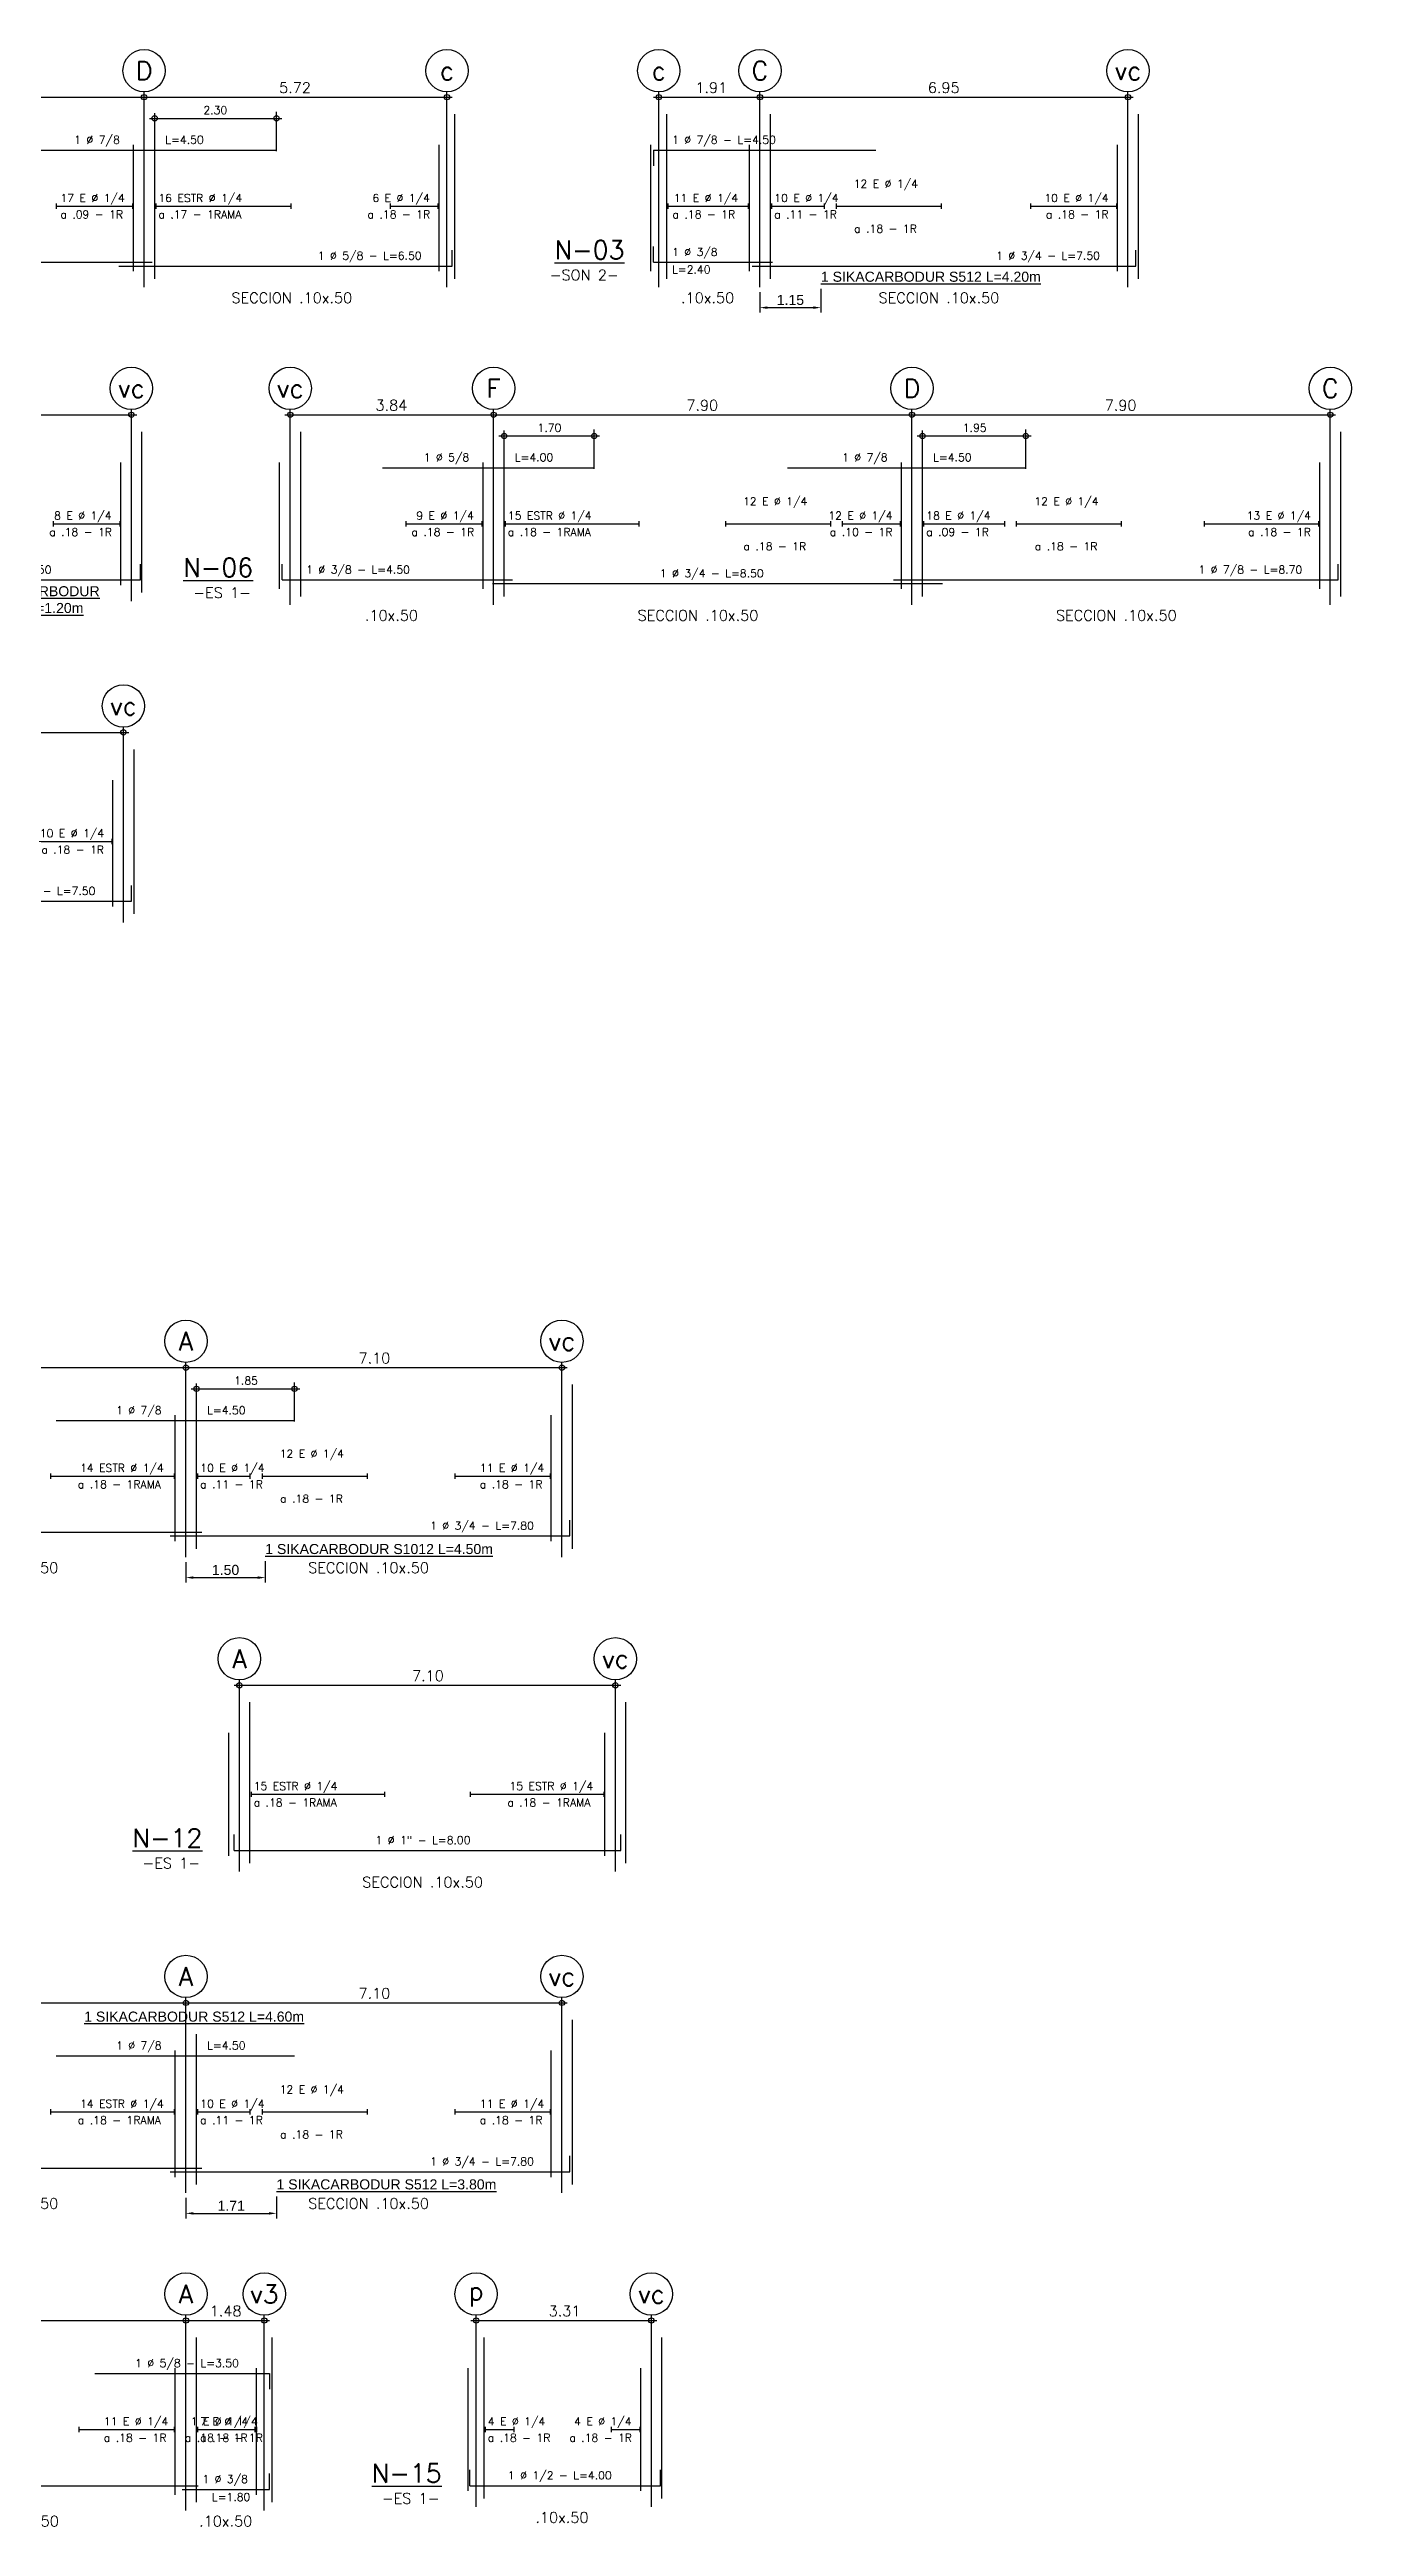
# Model space of a CAD drawing. Header units: millimetres. Extents: x 1 to 301, y -42 to 59.
# Drawn here: x 36.08 to 60.67, y 12.52 to 59.31 of the extents above; entities that cross this region are included whole.
import ezdxf
from ezdxf.enums import TextEntityAlignment as Align

# ---------------------------------------------------------------- set-up
doc = ezdxf.new("R2010")
doc.units = ezdxf.units.MM
doc.header["$LTSCALE"] = 0.0003
doc.header["$PDMODE"] = 34
doc.header["$PDSIZE"] = 0.1
for name, color, linetype in [('SIM-ACHURADOS', 8, 'Continuous'), ('SIM-COTAS', 1, 'Continuous'), ('SIM-FIBRACARB', 4, 'Continuous')]:
    doc.layers.add(name, color=color, linetype=linetype)
doc.styles.add('ARIAL EE', font='arial.ttf')
doc.styles.add('P140', font='SIMPLEX', dxfattribs={"height": 0.35})
doc.styles.add('P60', font='SIMPLEX', dxfattribs={"height": 0.16})
doc.styles.add('P80', font='SIMPLEX', dxfattribs={"height": 0.2})
doc.dimstyles.new('RE - STANDAR', dxfattribs={"dimtxt": 0.002, "dimasz": 0.0015, "dimexe": 0.001, "dimexo": 0.001, "dimgap": 0.0005, "dimtad": 1, "dimzin": 4, "dimdsep": 46, "dimtxsty": 'ARIAL EE', "dimcen": -0.001, "dimclrd": 256, "dimclre": 256, "dimclrt": 2, "dimadec": 0, "dimazin": 0, "dimtfac": 1, "dimtix": 1, "dimtofl": 0, "dimtmove": 1, "dimatfit": 0, "dimfxl": 0.0015, "dimtolj": 1, "dimtzin": 4, "dimlwd": -1, "dimlwe": -1, "dimarcsym": 0})

# ---------------------------------------------------------------- blocks, each defined once
blk = doc.blocks.new('*D14')
at = {"layer": 'SIM-COTAS', "transparency": 16777216}
for p, q in [((38.658, 30.74), (38.658, 30.354)), ((38.8, 30.449), (40.013, 30.449)), ((40.156, 30.758), (40.156, 30.354))]:
    blk.add_line(p, q, dxfattribs=at)
for points in [[(38.8, 30.473), (38.8, 30.425), (38.658, 30.449)], [(40.013, 30.473), (40.013, 30.425), (40.156, 30.449)]]:
    blk.add_solid(points, dxfattribs=at)
at = {"layer": 'SIM-COTAS', "color": 2, "transparency": 16777216, "insert": (39.407, 30.593), "char_height": 0.19, "attachment_point": 5, "style": 'ARIAL EE'}
blk.add_mtext('\\A1;1.50', dxfattribs=at)
blk = doc.blocks.new('*D16')
at = {"layer": 'SIM-COTAS', "transparency": 16777216}
for p, q in [((38.658, 18.73), (38.658, 18.344)), ((40.368, 18.755), (40.368, 18.344)), ((38.8, 18.439), (40.225, 18.439))]:
    blk.add_line(p, q, dxfattribs=at)
for points in [[(38.8, 18.463), (38.8, 18.415), (38.658, 18.439)], [(40.225, 18.463), (40.225, 18.415), (40.368, 18.439)]]:
    blk.add_solid(points, dxfattribs=at)
at = {"layer": 'SIM-COTAS', "color": 2, "transparency": 16777216, "insert": (39.513, 18.582), "char_height": 0.19, "attachment_point": 5, "style": 'ARIAL EE'}
blk.add_mtext('\\A1;1.71', dxfattribs=at)
blk = doc.blocks.new('*D12')
at = {"layer": 'SIM-COTAS', "transparency": 16777216}
for p, q in [((50.649, 54.792), (50.649, 54.344)), ((49.498, 54.73), (49.498, 54.344)), ((49.64, 54.439), (50.507, 54.439))]:
    blk.add_line(p, q, dxfattribs=at)
for points in [[(49.64, 54.463), (49.64, 54.415), (49.498, 54.439)], [(50.507, 54.463), (50.507, 54.415), (50.649, 54.439)]]:
    blk.add_solid(points, dxfattribs=at)
at = {"layer": 'SIM-COTAS', "color": 2, "transparency": 16777216, "insert": (50.073, 54.583), "char_height": 0.19, "attachment_point": 5, "style": 'ARIAL EE'}
blk.add_mtext('\\A1;1.15', dxfattribs=at)

msp = doc.modelspace()

# ---------------------------------------------------------------- linework, layer by layer
at = {"layer": 'SIM-ACHURADOS'}
for p, q in [((37.868, 54.825), (37.868, 58.515)), ((43.588, 54.825), (43.588, 58.515)), ((47.588, 54.825), (47.588, 58.515)), ((49.498, 54.825), (49.498, 58.515)), ((56.448, 54.825), (56.448, 58.515)), ((29.968, 58.415), (43.588, 58.415)), ((38.068, 54.985), (38.068, 58.095)), ((40.368, 57.395), (40.368, 58.135)), ((43.738, 54.985), (43.738, 58.095)), ((47.588, 58.415), (56.448, 58.415)), ((47.738, 54.985), (47.738, 58.095)), ((49.698, 54.985), (49.698, 58.095)), ((56.648, 54.985), (56.648, 58.095)), ((38.068, 58.015), (40.368, 58.015)), ((35.868, 57.415), (40.368, 57.415)), ((37.668, 55.125), (37.668, 57.515)), ((43.438, 55.125), (43.438, 57.515)), ((47.438, 55.125), (47.438, 57.515)), ((47.488, 57.415), (51.688, 57.415)), ((47.488, 57.415), (47.488, 57.115)), ((49.298, 55.125), (49.298, 57.515)), ((56.248, 55.125), (56.248, 57.515)), ((36.208, 56.405), (36.208, 56.305)), ((36.208, 56.355), (37.648, 56.355)), ((37.648, 56.405), (37.648, 56.305)), ((38.088, 56.405), (38.088, 56.305)), ((38.088, 56.355), (40.638, 56.355)), ((40.638, 56.405), (40.638, 56.305)), ((42.518, 56.405), (42.518, 56.305)), ((42.518, 56.355), (43.418, 56.355)), ((43.418, 56.405), (43.418, 56.305)), ((47.758, 56.405), (47.758, 56.305)), ((47.758, 56.405), (47.758, 56.305)), ((47.758, 56.405), (47.758, 56.305)), ((47.758, 56.355), (47.758, 56.355)), ((47.758, 56.355), (49.278, 56.355)), ((49.278, 56.405), (49.278, 56.305)), ((49.718, 56.405), (49.718, 56.305)), ((49.718, 56.355), (50.708, 56.355)), ((50.708, 56.405), (50.708, 56.305)), ((50.938, 56.405), (50.938, 56.305)), ((50.938, 56.355), (52.918, 56.355)), ((52.918, 56.405), (52.918, 56.305)), ((54.608, 56.405), (54.608, 56.305)), ((54.608, 56.355), (56.228, 56.355)), ((56.228, 56.405), (56.228, 56.305)), ((29.818, 55.295), (38.018, 55.295)), ((37.388, 55.225), (43.688, 55.225)), ((43.688, 55.225), (43.688, 55.525)), ((47.488, 55.295), (47.488, 55.595)), ((47.488, 55.295), (49.738, 55.295)), ((49.348, 55.225), (56.598, 55.225)), ((56.598, 55.225), (56.598, 55.525)), ((32.808, 52.415), (37.628, 52.415)), ((37.628, 48.895), (37.628, 52.515)), ((40.628, 48.825), (40.628, 52.515)), ((40.628, 52.415), (60.268, 52.415)), ((44.468, 48.825), (44.468, 52.515)), ((52.368, 48.825), (52.368, 52.515)), ((60.268, 48.825), (60.268, 52.515)), ((37.828, 49.055), (37.828, 52.095)), ((40.828, 48.985), (40.828, 52.095)), ((44.668, 48.985), (44.668, 52.095)), ((44.668, 52.015), (46.368, 52.015)), ((46.368, 51.395), (46.368, 52.135)), ((52.568, 48.985), (52.568, 52.095)), ((52.568, 52.015), (54.518, 52.015)), ((54.518, 51.395), (54.518, 52.135)), ((60.468, 48.985), (60.468, 52.095)), ((37.428, 49.195), (37.428, 51.515)), ((40.428, 49.125), (40.428, 51.515)), ((44.268, 49.125), (44.268, 51.515)), ((52.168, 49.125), (52.168, 51.515)), ((60.068, 49.125), (60.068, 51.515)), ((42.368, 51.415), (46.368, 51.415)), ((50.018, 51.415), (54.518, 51.415)), ((36.148, 50.405), (36.148, 50.305)), ((36.148, 50.355), (37.408, 50.355)), ((37.408, 50.405), (37.408, 50.305)), ((42.808, 50.405), (42.808, 50.305)), ((42.808, 50.355), (44.248, 50.355)), ((44.248, 50.405), (44.248, 50.305)), ((44.688, 50.405), (44.688, 50.305)), ((44.688, 50.355), (47.208, 50.355)), ((47.208, 50.405), (47.208, 50.305)), ((48.848, 50.405), (48.848, 50.305)), ((48.848, 50.355), (50.828, 50.355)), ((50.828, 50.405), (50.828, 50.305)), ((51.048, 50.405), (51.048, 50.305)), ((51.048, 50.355), (52.148, 50.355)), ((52.148, 50.405), (52.148, 50.305)), ((52.588, 50.405), (52.588, 50.305)), ((52.588, 50.355), (54.118, 50.355)), ((54.118, 50.405), (54.118, 50.305)), ((54.338, 50.405), (54.338, 50.305)), ((54.338, 50.355), (56.318, 50.355)), ((56.318, 50.405), (56.318, 50.305)), ((57.888, 50.405), (57.888, 50.305)), ((57.888, 50.355), (60.048, 50.355)), ((60.048, 50.405), (60.048, 50.305)), ((32.698, 49.295), (37.798, 49.295)), ((37.798, 49.295), (37.798, 49.595)), ((40.478, 49.295), (40.478, 49.595)), ((40.478, 49.295), (44.828, 49.295)), ((44.448, 49.225), (52.948, 49.225)), ((52.018, 49.295), (60.418, 49.295)), ((60.418, 49.295), (60.418, 49.595)), ((10.888, 46.415), (37.478, 46.415)), ((37.478, 42.825), (37.478, 46.515)), ((37.678, 42.985), (37.678, 46.095)), ((37.278, 43.125), (37.278, 45.515)), ((35.638, 44.355), (37.258, 44.355)), ((37.258, 44.405), (37.258, 44.305)), ((37.628, 43.225), (37.628, 43.525)), ((30.378, 43.225), (37.628, 43.225)), ((3.218, 34.415), (45.758, 34.415)), ((38.658, 30.835), (38.658, 34.515)), ((45.758, 30.835), (45.758, 34.515)), ((38.858, 30.995), (38.858, 34.095)), ((38.858, 34.015), (40.708, 34.015)), ((40.708, 33.395), (40.708, 34.135)), ((45.958, 30.995), (45.958, 34.095)), ((36.208, 33.415), (40.708, 33.415)), ((38.458, 31.135), (38.458, 33.515)), ((45.558, 31.135), (45.558, 33.515)), ((36.098, 32.415), (36.098, 32.315)), ((36.098, 32.365), (38.438, 32.365)), ((38.438, 32.415), (38.438, 32.315)), ((38.878, 32.415), (38.878, 32.315)), ((38.878, 32.365), (39.868, 32.365)), ((39.868, 32.415), (39.868, 32.315)), ((40.098, 32.415), (40.098, 32.315)), ((40.098, 32.365), (42.078, 32.365)), ((42.078, 32.415), (42.078, 32.315)), ((43.738, 32.415), (43.738, 32.315)), ((43.738, 32.365), (45.538, 32.365)), ((45.538, 32.415), (45.538, 32.315)), ((45.908, 31.235), (45.908, 31.535)), ((31.458, 31.305), (38.958, 31.305)), ((38.358, 31.235), (45.908, 31.235)), ((39.668, 24.895), (39.668, 28.515)), ((39.668, 28.415), (46.768, 28.415)), ((39.868, 25.055), (39.868, 28.095)), ((46.768, 24.895), (46.768, 28.515)), ((46.968, 25.055), (46.968, 28.095)), ((39.468, 25.195), (39.468, 27.515)), ((46.568, 25.195), (46.568, 27.515)), ((39.888, 26.405), (39.888, 26.305)), ((39.888, 26.355), (42.408, 26.355)), ((42.408, 26.405), (42.408, 26.305)), ((44.028, 26.405), (44.028, 26.305)), ((44.028, 26.355), (46.548, 26.355)), ((46.548, 26.405), (46.548, 26.305)), ((39.568, 25.295), (39.568, 25.595)), ((39.568, 25.295), (46.868, 25.295)), ((46.868, 25.295), (46.868, 25.595)), ((38.658, 18.825), (38.658, 22.515)), ((45.758, 18.825), (45.758, 22.515)), ((3.218, 22.415), (45.758, 22.415)), ((45.958, 18.985), (45.958, 22.095)), ((38.858, 18.985), (38.858, 21.824)), ((36.208, 21.415), (40.708, 21.415)), ((38.458, 19.125), (38.458, 21.515)), ((45.558, 19.125), (45.558, 21.515)), ((36.098, 20.405), (36.098, 20.305)), ((36.098, 20.355), (38.438, 20.355)), ((38.438, 20.405), (38.438, 20.305)), ((38.878, 20.405), (38.878, 20.305)), ((38.878, 20.355), (39.868, 20.355)), ((39.868, 20.405), (39.868, 20.305)), ((40.098, 20.405), (40.098, 20.305)), ((40.098, 20.355), (42.078, 20.355)), ((42.078, 20.405), (42.078, 20.305)), ((43.738, 20.405), (43.738, 20.305)), ((43.738, 20.355), (45.538, 20.355)), ((45.538, 20.405), (45.538, 20.305)), ((31.458, 19.295), (38.958, 19.295)), ((38.358, 19.225), (45.908, 19.225)), ((45.908, 19.225), (45.908, 19.525)), ((3.218, 16.415), (40.138, 16.415)), ((38.658, 12.825), (38.658, 16.515)), ((40.138, 12.825), (40.138, 16.515)), ((44.138, 12.895), (44.138, 16.515)), ((44.138, 16.415), (47.448, 16.415)), ((47.448, 12.895), (47.448, 16.515)), ((38.858, 12.985), (38.858, 16.095)), ((40.288, 12.985), (40.288, 16.095)), ((44.288, 13.055), (44.288, 16.095)), ((47.648, 13.055), (47.648, 16.095)), ((38.458, 13.125), (38.458, 15.515)), ((39.988, 13.125), (39.988, 15.515)), ((43.988, 13.195), (43.988, 15.515)), ((47.248, 13.195), (47.248, 15.515)), ((36.938, 15.415), (40.238, 15.415)), ((40.238, 15.415), (40.238, 15.115)), ((36.638, 14.405), (36.638, 14.305)), ((36.638, 14.355), (38.438, 14.355)), ((38.438, 14.405), (38.438, 14.305)), ((38.878, 14.405), (38.878, 14.305)), ((38.878, 14.355), (39.958, 14.355)), ((39.958, 14.405), (39.958, 14.305)), ((39.988, 14.405), (39.988, 14.305)), ((39.988, 14.405), (39.988, 14.305)), ((39.988, 14.355), (39.988, 14.355)), ((44.308, 14.405), (44.308, 14.305)), ((44.308, 14.355), (44.848, 14.355)), ((44.848, 14.405), (44.848, 14.305)), ((46.688, 14.405), (46.688, 14.305)), ((46.688, 14.355), (47.228, 14.355)), ((47.228, 14.405), (47.228, 14.305)), ((44.018, 13.295), (44.018, 13.595)), ((47.618, 13.295), (47.618, 13.595)), ((31.388, 13.295), (38.888, 13.295)), ((38.588, 13.225), (40.238, 13.225)), ((40.238, 13.225), (40.238, 13.525)), ((44.018, 13.295), (47.618, 13.295))]:
    msp.add_line(p, q, dxfattribs=at)
for centre in [(37.868, 58.915), (43.588, 58.915), (47.588, 58.915), (49.498, 58.915), (56.448, 58.915), (37.628, 52.915), (40.628, 52.915), (44.468, 52.915), (52.368, 52.915), (60.268, 52.915), (37.478, 46.915), (38.658, 34.915), (45.758, 34.915), (39.668, 28.915), (46.768, 28.915), (38.658, 22.915), (45.758, 22.915), (38.658, 16.915), (40.138, 16.915), (44.138, 16.915), (47.448, 16.915)]:
    msp.add_circle(centre, 0.4, dxfattribs=at)
for p in [(37.868, 58.415), (43.588, 58.415), (47.588, 58.415), (49.498, 58.415), (56.448, 58.415), (38.068, 58.015), (40.368, 58.015), (37.628, 52.415), (40.628, 52.415), (44.468, 52.415), (52.368, 52.415), (60.268, 52.415), (44.668, 52.015), (46.368, 52.015), (52.568, 52.015), (54.518, 52.015), (37.478, 46.415), (38.658, 34.415), (45.758, 34.415), (38.858, 34.015), (40.708, 34.015), (39.668, 28.415), (46.768, 28.415), (38.658, 22.415), (45.758, 22.415), (38.658, 16.415), (40.138, 16.415), (44.138, 16.415), (47.448, 16.415)]:
    msp.add_point(p, dxfattribs=at)

# ---------------------------------------------------------------- texts
at = {"layer": 'SIM-ACHURADOS', "style": 'P140'}
for s, p in [('D', (37.868, 58.915)), ('c', (43.588, 58.915)), ('c', (47.588, 58.915)), ('C', (49.498, 58.915)), ('vc', (56.448, 58.915)), ('vc', (37.628, 52.915)), ('vc', (40.628, 52.915)), ('F', (44.468, 52.915)), ('D', (52.368, 52.915)), ('C', (60.268, 52.915)), ('vc', (37.478, 46.915)), ('A', (38.658, 34.915)), ('vc', (45.758, 34.915)), ('A', (39.668, 28.915)), ('vc', (46.768, 28.915)), ('A', (38.658, 22.915)), ('vc', (45.758, 22.915)), ('A', (38.658, 16.915)), ('v3', (40.138, 16.915)), ('p', (44.138, 16.915)), ('vc', (47.448, 16.915))]:
    msp.add_text(s, height=0.35, dxfattribs=at).set_placement(p, align=Align.MIDDLE)
at = {"layer": 'SIM-ACHURADOS'}
for s, height, style, p in [('5.72', 0.2, 'P80', (40.418, 58.495)), ('1.91', 0.2, 'P80', (48.278, 58.495)), ('6.95', 0.2, 'P80', (52.668, 58.495)), ('2.30', 0.15, 'P60', (38.988, 58.095)), ('1 %%c 7/8', 0.15, 'P60', (36.548, 57.535)), ('L=4.50', 0.15, 'P60', (38.268, 57.535)), ('1 %%c 7/8 - L=4.50', 0.15, 'P60', (47.838, 57.535)), ('12 E %%c 1/4', 0.15, 'P60', (51.268, 56.705)), ('a .09 - 1R', 0.15, 'P60', (36.288, 56.125)), ('17 E %%c 1/4', 0.15, 'P60', (36.288, 56.435)), ('a .17 - 1RAMA', 0.15, 'P60', (38.138, 56.125)), ('16 ESTR %%c 1/4', 0.15, 'P60', (38.138, 56.435)), ('a .18 - 1R', 0.15, 'P60', (42.088, 56.125)), ('6 E %%c 1/4', 0.15, 'P60', (42.178, 56.435)), ('a .18 - 1R', 0.15, 'P60', (47.847, 56.125)), ('11 E %%C 1/4', 0.15, 'P60', (47.87, 56.435)), ('a .11 - 1R', 0.15, 'P60', (49.768, 56.125)), ('10 E %%c 1/4', 0.15, 'P60', (49.768, 56.435)), ('10 E %%c 1/4', 0.15, 'P60', (54.868, 56.435)), ('a .18 - 1R', 0.15, 'P60', (54.898, 56.125)), ('a .18 - 1R', 0.15, 'P60', (51.278, 55.855)), ('1 %%c 5/8 - L=6.50', 0.15, 'P60', (41.148, 55.345)), ('L=2.40', 0.15, 'P60', (47.838, 55.085)), ('1 %%c 3/8', 0.15, 'P60', (47.838, 55.415)), ('1 %%c 3/4 - L=7.50', 0.15, 'P60', (53.958, 55.345)), ('-SON 2-', 0.2, 'P80', (45.528, 54.955)), ('SECCION .10x.50', 0.2, 'P80', (39.518, 54.525)), ('.10x.50', 0.2, 'P80', (48.008, 54.525)), ('SECCION .10x.50', 0.2, 'P80', (51.738, 54.525)), ('3.84', 0.2, 'P80', (42.238, 52.495)), ('7.90', 0.2, 'P80', (48.108, 52.495)), ('7.90', 0.2, 'P80', (56.008, 52.495)), ('1.70', 0.15, 'P60', (45.298, 52.095)), ('1.95', 0.15, 'P60', (53.328, 52.095)), ('1 %%c 5/8', 0.15, 'P60', (43.148, 51.535)), ('L=4.00', 0.15, 'P60', (44.868, 51.535)), ('1 %%c 7/8', 0.15, 'P60', (51.048, 51.535)), ('L=4.50', 0.15, 'P60', (52.768, 51.535)), ('8 E %%c 1/4', 0.15, 'P60', (36.168, 50.435)), ('9 E %%c 1/4', 0.15, 'P60', (43.008, 50.435)), ('15 ESTR %%c 1/4', 0.15, 'P60', (44.738, 50.435)), ('12 E %%c 1/4', 0.15, 'P60', (49.178, 50.705)), ('12 E %%c 1/4', 0.15, 'P60', (50.788, 50.435)), ('18 E %%c 1/4', 0.15, 'P60', (52.638, 50.435)), ('12 E %%c 1/4', 0.15, 'P60', (54.678, 50.705)), ('13 E %%c 1/4', 0.15, 'P60', (58.688, 50.435)), ('a .18 - 1R', 0.15, 'P60', (36.078, 50.125)), ('a .18 - 1R', 0.15, 'P60', (42.918, 50.125)), ('a .18 - 1RAMA', 0.15, 'P60', (44.738, 50.125)), ('a .10 - 1R', 0.15, 'P60', (50.818, 50.125)), ('a .09 - 1R', 0.15, 'P60', (52.638, 50.125)), ('a .18 - 1R', 0.15, 'P60', (58.718, 50.125)), ('a .18 - 1R', 0.15, 'P60', (49.188, 49.855)), ('a .18 - 1R', 0.15, 'P60', (54.688, 49.855)), ('1 %%c 5/8 - L=5.50', 0.15, 'P60', (34.158, 49.415)), ('-ES 1-', 0.2, 'P80', (38.798, 48.955)), ('1 %%c 3/8 - L=4.50', 0.15, 'P60', (40.928, 49.415)), ('1 %%c 3/4 - L=8.50', 0.15, 'P60', (47.608, 49.345)), ('1 %%c 7/8 - L=8.70', 0.15, 'P60', (57.778, 49.415)), ('.10x.50', 0.2, 'P80', (42.038, 48.525)), ('SECCION .10x.50', 0.2, 'P80', (47.188, 48.525)), ('SECCION .10x.50', 0.2, 'P80', (55.088, 48.525)), ('10 E %%c 1/4', 0.15, 'P60', (35.898, 44.435)), ('a .18 - 1R', 0.15, 'P60', (35.928, 44.125)), ('1 %%c 3/4 - L=7.50', 0.15, 'P60', (34.988, 43.345)), ('7.10', 0.2, 'P80', (41.918, 34.495)), ('1.85', 0.15, 'P60', (39.568, 34.095)), ('1 %%c 7/8', 0.15, 'P60', (37.338, 33.535)), ('L=4.50', 0.15, 'P60', (39.058, 33.535)), ('12 E %%c 1/4', 0.15, 'P60', (40.428, 32.715)), ('14 ESTR %%c 1/4', 0.15, 'P60', (36.658, 32.445)), ('10 E %%c 1/4', 0.15, 'P60', (38.928, 32.445)), ('11 E %%c 1/4', 0.15, 'P60', (44.208, 32.445)), ('a .18 - 1RAMA', 0.15, 'P60', (36.618, 32.135)), ('a .11 - 1R', 0.15, 'P60', (38.928, 32.135)), ('a .18 - 1R', 0.15, 'P60', (40.438, 31.865)), ('a .18 - 1R', 0.15, 'P60', (44.208, 32.135)), ('1 %%c 3/4 - L=7.80', 0.15, 'P60', (43.268, 31.355)), ('SECCION .10x.50', 0.2, 'P80', (33.968, 30.535)), ('SECCION .10x.50', 0.2, 'P80', (40.968, 30.535)), ('7.10', 0.2, 'P80', (42.928, 28.495)), ('a .18 - 1RAMA', 0.15, 'P60', (39.938, 26.125)), ('15 ESTR %%c 1/4', 0.15, 'P60', (39.938, 26.435)), ('a .18 - 1RAMA', 0.15, 'P60', (44.728, 26.125)), ('15 ESTR %%c 1/4', 0.15, 'P60', (44.768, 26.435)), ('1 %%c 1" - L=8.00', 0.15, 'P60', (42.238, 25.415)), ('-ES 1-', 0.2, 'P80', (37.838, 24.955)), ('SECCION .10x.50', 0.2, 'P80', (41.988, 24.595)), ('7.10', 0.2, 'P80', (41.918, 22.495)), ('1 %%c 7/8', 0.15, 'P60', (37.338, 21.535)), ('L=4.50', 0.15, 'P60', (39.058, 21.535)), ('14 ESTR %%c 1/4', 0.15, 'P60', (36.658, 20.435)), ('10 E %%c 1/4', 0.15, 'P60', (38.928, 20.435)), ('12 E %%c 1/4', 0.15, 'P60', (40.428, 20.705)), ('11 E %%c 1/4', 0.15, 'P60', (44.208, 20.435)), ('a .18 - 1RAMA', 0.15, 'P60', (36.618, 20.125)), ('a .11 - 1R', 0.15, 'P60', (38.928, 20.125)), ('a .18 - 1R', 0.15, 'P60', (44.208, 20.125)), ('a .18 - 1R', 0.15, 'P60', (40.438, 19.855)), ('1 %%c 3/4 - L=7.80', 0.15, 'P60', (43.268, 19.345)), ('SECCION .10x.50', 0.2, 'P80', (33.968, 18.525)), ('SECCION .10x.50', 0.2, 'P80', (40.968, 18.525)), ('1.48', 0.2, 'P80', (39.108, 16.495)), ('3.31', 0.2, 'P80', (45.508, 16.495)), ('1 %%c 5/8 - L=3.50', 0.15, 'P60', (37.698, 15.535)), ('11 E %%c 1/4', 0.15, 'P60', (37.108, 14.435)), ('1 E %%c 1/4', 0.15, 'P60', (38.748, 14.435)), ('7 E %%c 1/4', 0.15, 'P60', (38.928, 14.435)), ('4 E %%c 1/4', 0.15, 'P60', (44.358, 14.435)), ('4 E %%c 1/4', 0.15, 'P60', (45.988, 14.435)), ('a .18 - 1R', 0.15, 'P60', (37.108, 14.125)), ('a .18 - 1R', 0.15, 'P60', (38.638, 14.125)), ('a .18 - 1R', 0.15, 'P60', (38.928, 14.125)), ('a .18 - 1R', 0.15, 'P60', (44.358, 14.125)), ('a .18 - 1R', 0.15, 'P60', (45.898, 14.125)), ('1 %%c 1/2 - L=4.00', 0.15, 'P60', (44.738, 13.415)), ('1 %%c 3/8', 0.15, 'P60', (38.968, 13.345)), ('L=1.80', 0.15, 'P60', (39.148, 13.005)), ('-ES 1-', 0.2, 'P80', (42.358, 12.955)), ('SECCION .10x.50', 0.2, 'P80', (33.978, 12.525)), ('.10x.50', 0.2, 'P80', (38.908, 12.525)), ('.10x.50', 0.2, 'P80', (45.258, 12.595))]:
    msp.add_text(s, height=height, dxfattribs=dict(at, style=style)).set_placement(p)
at = {"layer": 'SIM-ACHURADOS', "style": 'P140'}
for s, p in [('%%uN-03%%u', (46.938, 55.355)), ('%%UN-06', (39.928, 49.355)), ('%%UN-12', (38.968, 25.355)), ('%%UN-15', (43.488, 13.355))]:
    msp.add_text(s, height=0.35, dxfattribs=at).set_placement(p, align=Align.RIGHT)
at = {"layer": 'SIM-FIBRACARB', "char_height": 0.19, "attachment_point": 1, "style": 'ARIAL EE'}
for s, width, insert in [('{\\L1 SIKACARBODUR S512 L=4.20m}', 4.20022, (50.649, 55.118)), ('\\pi0.06659;{\\L1 SIKACARBODUR \\P\\pi0.37058;S512 L=1.20m}', 2.44611, (34.618, 49.177)), ('{\\L1 SIKACARBODUR S1012 L=4.50m}', 4.42307, (40.156, 31.084)), ('{\\L1 SIKACARBODUR S512 L=4.60m}', 4.46282, (36.737, 22.251)), ('{\\L1 SIKACARBODUR S512 L=3.80m}', 4.40596, (40.368, 19.082))]:
    msp.add_mtext_dynamic_manual_height_columns(s, width=width, gutter_width=0.00475, heights=[0], dxfattribs=dict(at, insert=insert))

# ---------------------------------------------------------------- dimensions: what is measured, and where the dimension line sits
at = {"layer": 'SIM-COTAS'}
for base, p1, p2, picture, middle in [((50.649, 54.439), (49.498, 54.825), (50.649, 54.887), '*D12', (50.073, 54.583)), ((40.156, 30.449), (38.658, 30.835), (40.156, 30.853), '*D14', (39.407, 30.593)), ((40.368, 18.439), (38.658, 18.825), (40.368, 18.85), '*D16', (39.513, 18.582))]:
    dim = msp.add_linear_dim(base=base, p1=p1, p2=p2, dimstyle='RE - STANDAR', dxfattribs=at)
    dim.commit()
    dim.dimension.update_dxf_attribs({"geometry": picture, "text_midpoint": middle})

doc.saveas('drawing.dxf')
